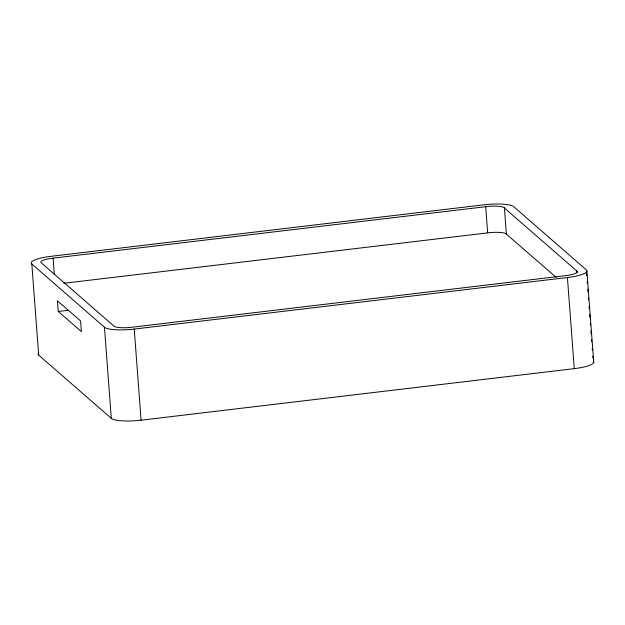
<?xml version="1.0" encoding="UTF-8"?>
<svg xmlns="http://www.w3.org/2000/svg" width="625" height="625" viewBox="0 0 625 625"><rect width="100%" height="100%" fill="white"/><g stroke="black" fill="none" stroke-linecap="round" stroke-linejoin="round"><path stroke-width="0.94" d="M53.125 258.141L50.898 258.438A15.383 3.227 -4.3 0 0 40.891 262.484L114.391 326.477A15.383 3.227 -4.3 0 0 130.156 327.453L567.25 275.445A15.383 3.227 -4.3 0 0 577.258 271.398L503.758 207.406A15.383 3.227 -4.3 0 0 487.992 206.43L53.125 258.141L54.367 274.617M63.805 283.273L489.961 232.602A15.383 3.227 -4.3 0 1 505.727 233.578L556.172 277.352M58.25 311.453L81.398 331.609L80.594 320.953L57.445 300.797L58.25 311.453L67.602 310.344M31.828 263.992L104.453 327.227A25.008 5.242 -4.3 0 0 134.234 329.07L567.422 277.523A25.008 5.242 -4.3 0 0 586.32 269.891L513.695 206.656A25.008 5.242 -4.3 0 0 483.914 204.813L50.727 256.359A25.008 5.242 -4.3 0 0 31.828 263.992L38.68 355.109L111.305 418.344A25.008 5.242 -4.3 0 0 141.086 420.188L574.273 368.641A25.008 5.242 -4.3 0 0 593.672 361.648M586.898 271.219L593.75 362.336M586.539 272.797L586.758 275.703M587.195 281.523L587.344 283.461M587.773 289.273L587.992 292.188M588.43 298L588.578 299.938M589.086 306.727L589.234 308.664M589.672 314.477L589.891 317.391M590.328 323.203L590.477 325.141M590.914 330.961L591.133 333.867M591.57 339.68L591.711 341.625M592.227 348.406L592.367 350.344M592.805 356.164L592.953 358.102M576.898 270.945L577.047 272.883M567.422 277.523L574.273 368.641M504.414 207.828L506.383 234M485.695 206.672L487.664 232.844M134.234 329.07L141.086 420.188M104.453 327.227L111.305 418.344M38.68 355.109A25.008 5.242 -4.3 0 1 38.453 353.078"/></g></svg>
